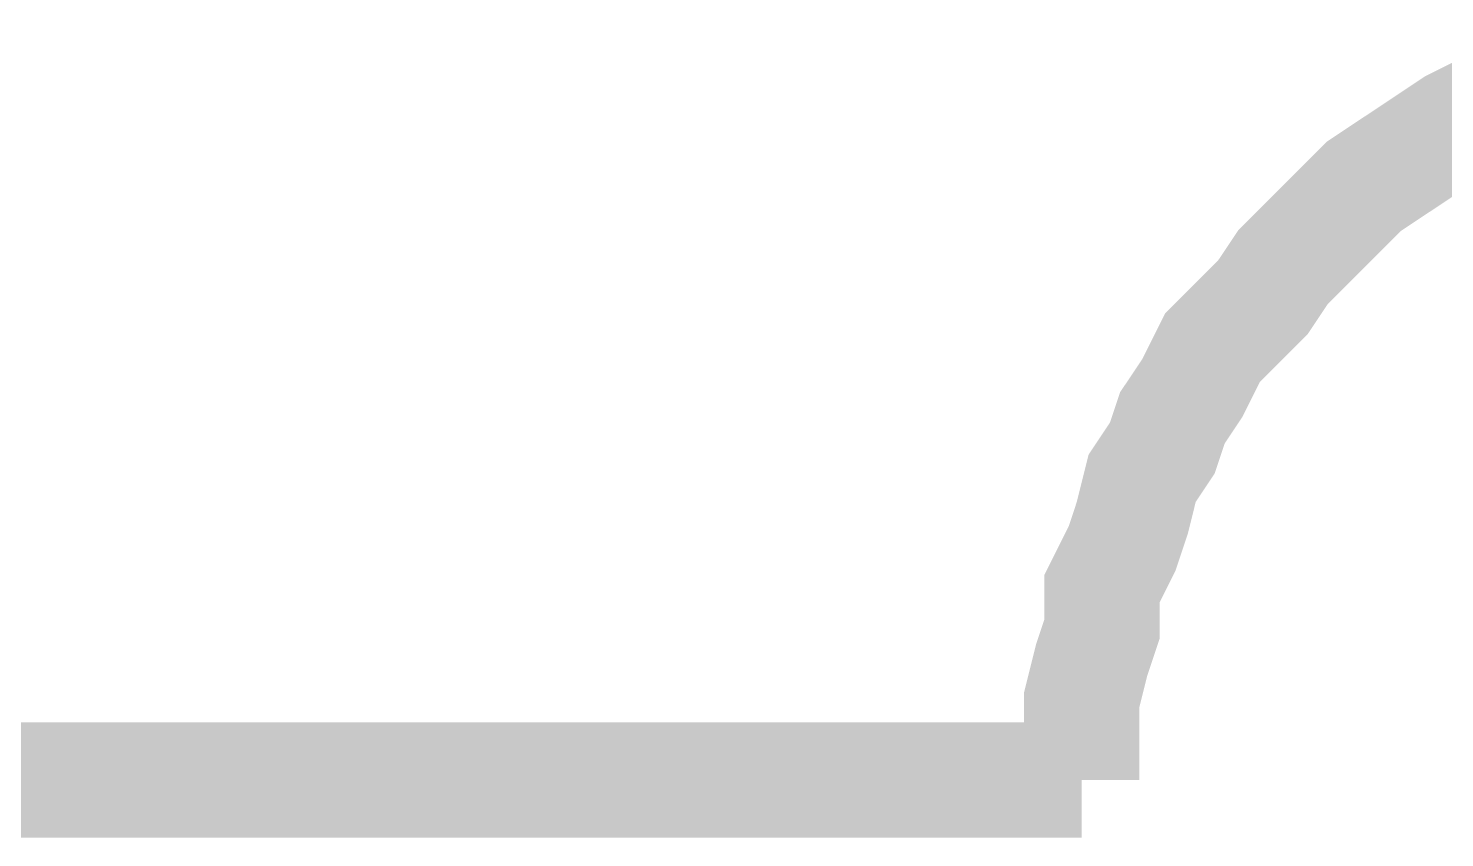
# Model space of a CAD drawing. Header units: inches. Extents: x 0 to 841, y 0 to 594.
# Drawn here: x 719.264 to 722.942, y 442.345 to 444.448 of the extents above; entities that cross this region are included whole.
import ezdxf

# ---------------------------------------------------------------- set-up
doc = ezdxf.new("R2010")
doc.units = ezdxf.units.IN
doc.layers.add('Sheet', color=255, linetype='Continuous')

msp = doc.modelspace()

# ---------------------------------------------------------------- linework, layer by layer
at = {"layer": 'Sheet'}
for points in [[(723.1492, 444.298, 0.2997, 0.2997, 0), (723.0708, 444.2457, 0.2997, 0.2997, 0), (722.9663, 444.1935, 0.2997, 0.2997, 0), (722.8879, 444.1412, 0.2997, 0.2997, 0), (722.8095, 444.089, 0.2997, 0.2997, 0), (722.7311, 444.0367, 0.2997, 0.2997, 0), (722.6527, 443.9583, 0.2997, 0.2997, 0), (722.6005, 443.906, 0.2997, 0.2997, 0), (722.5221, 443.8276, 0.2997, 0.2997, 0), (722.4698, 443.7493, 0.2997, 0.2997, 0), (722.3914, 443.6709, 0.2997, 0.2997, 0), (722.3391, 443.6186, 0.2997, 0.2997, 0), (722.2869, 443.5141, 0.2997, 0.2997, 0), (722.2346, 443.4357, 0.2997, 0.2997, 0), (722.2085, 443.3573, 0.2997, 0.2997, 0), (722.1562, 443.2789, 0.2997, 0.2997, 0), (722.1301, 443.1744, 0.2997, 0.2997, 0), (722.104, 443.096, 0.2997, 0.2997, 0), (722.0517, 442.9915, 0.2997, 0.2997, 0), (722.0517, 442.8869, 0.2997, 0.2997, 0), (722.0256, 442.8086, 0.2997, 0.2997, 0), (721.9994, 442.704, 0.2997, 0.2997, 0), (721.9994, 442.5995, 0.2997, 0.2997, 0), (721.9994, 442.495, 0.2997, 0.2997, 0)], [(721.9994, 442.495, 0.2997, 0.2997, 0), (717.5049, 442.495, 0.2997, 0.2997, 0)], [(721.9994, 442.495, 0.2997, 0.2997, 0), (721.9994, 442.495, 0.2997, 0.2997, 0), (721.9994, 442.495, 0.2997, 0.2997, 0), (721.9994, 442.495, 0.2997, 0.2997, 0), (721.9994, 442.495, 0.2997, 0.2997, 0), (721.9994, 442.495, 0.2997, 0.2997, 0), (721.9994, 442.495, 0.2997, 0.2997, 0), (721.9994, 442.495, 0.2997, 0.2997, 0), (721.9994, 442.495, 0.2997, 0.2997, 0), (721.9994, 442.495, 0.2997, 0.2997, 0), (721.9994, 442.495, 0.2997, 0.2997, 0), (721.9994, 442.495, 0.2997, 0.2997, 0), (721.9994, 442.495, 0.2997, 0.2997, 0), (721.9994, 442.495, 0.2997, 0.2997, 0), (721.9994, 442.495, 0.2997, 0.2997, 0), (721.9994, 442.495, 0.2997, 0.2997, 0), (721.9994, 442.495, 0.2997, 0.2997, 0), (721.9994, 442.495, 0.2997, 0.2997, 0), (721.9994, 442.495, 0.2997, 0.2997, 0), (721.9994, 442.495, 0.2997, 0.2997, 0), (721.9994, 442.495, 0.2997, 0.2997, 0), (721.9994, 442.495, 0.2997, 0.2997, 0), (721.9994, 442.495, 0.2997, 0.2997, 0), (721.9994, 442.495, 0.2997, 0.2997, 0), (721.9994, 442.495, 0.2997, 0.2997, 0), (721.9994, 442.495, 0.2997, 0.2997, 0), (721.9994, 442.495, 0.2997, 0.2997, 0), (721.9994, 442.495, 0.2997, 0.2997, 0), (721.9994, 442.495, 0.2997, 0.2997, 0), (721.9994, 442.495, 0.2997, 0.2997, 0), (721.9994, 442.495, 0.2997, 0.2997, 0), (721.9994, 442.495, 0.2997, 0.2997, 0), (721.9994, 442.495, 0.2997, 0.2997, 0)]]:
    msp.add_lwpolyline(points, format="xyseb", dxfattribs=at)

doc.saveas('drawing.dxf')
